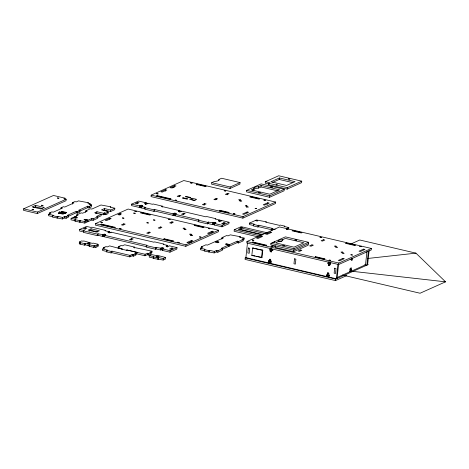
<?xml version="1.0" encoding="UTF-8"?>
<svg xmlns="http://www.w3.org/2000/svg" width="469" height="469" viewBox="0 0 469 469"><rect width="100%" height="100%" fill="white"/><g stroke="black" fill="none" stroke-linecap="round" stroke-linejoin="round"><path stroke-width="0.7" d="M153.216 258.442L153.316 256.942L154.002 256.631L149.353 255.675L149.23 257.17L153.902 258.132L153.216 258.442L163.159 260.037L165.504 258.988L165.627 257.493L157.056 255.283L156.37 255.587L151.692 254.626L149.353 255.675M157.842 259.392L157.965 257.897L158.657 257.587L163.282 258.536L165.627 257.493M158.112 257.276L158.194 256.279M158.534 259.081L158.657 257.587M163.159 260.037L163.282 258.536M64.998 198.176L53.46 195.473L23.608 208.822L23.45 210.311L37.297 213.559L66 200.72L66.158 199.231L63.848 198.686L64.998 198.176L64.892 199.167M33.68 207.626L35.404 206.852L35.562 205.363L44.332 207.421L40.891 208.957L32.121 206.905L35.562 205.363M37.297 213.559L37.456 212.07L66.158 199.231M49.491 213.876L49.597 212.885L50.98 213.207L48.682 214.239L48.524 215.728L52.481 216.655M48.682 214.239L53.302 215.318L52.61 215.629L52.452 217.118L62.371 218.97L64.669 217.944L66.053 218.267L68.351 217.241L68.509 215.752L67.126 215.429L76.306 211.32L77.696 211.642L79.988 210.616L79.83 212.105L77.537 213.131L76.148 212.809L68.281 216.326M57.071 218.196L57.23 216.707L57.916 216.402L62.535 217.481L64.828 216.455L66.211 216.778L68.509 215.752M57.757 217.892L57.916 216.402M58.865 213.741L58.971 212.75L63.614 213.835L62.922 214.145L58.285 213.061L58.971 212.75M60.97 208.746L61.076 207.749L63.374 206.723L64.757 207.046L73.944 202.942L72.554 202.614L72.396 204.103M61.896 212.387L62.002 211.396L66.639 212.48L65.953 212.791L61.316 211.701L62.002 211.396M62.371 218.97L62.535 217.481M64.669 217.944L64.828 216.455M66.053 218.267L66.211 216.778M75.96 218.448L76.066 217.458L77.449 217.78L75.075 217.897L73.44 217.311L71.141 218.337L70.983 219.826L75.597 220.911M74.02 217.997L74.125 217.006L78.03 215.259L76.646 214.937L76.482 216.426M75.069 219.727L74.911 221.216L84.83 223.074L87.123 222.048L87.351 219.897L84.649 219.469L83.963 219.779L87.287 220.559L84.989 221.585L75.069 219.727L75.755 219.422L71.141 218.337M75.239 218.079L75.345 217.088L76.365 217.323L76.066 217.458M76.148 212.809L76.306 211.32M77.537 213.131L77.696 211.642M79.525 222.3L79.683 220.811M80.211 221.989L80.375 220.5M109.506 232.812L109.611 231.821L104.997 230.736L105.683 230.431L91.836 227.189L91.15 227.494L86.531 226.416L79.648 229.493L79.484 230.983L83.441 231.909M79.396 241.928L79.238 243.417L80.621 243.739L79.871 244.073L80.035 242.584L80.779 242.25L79.396 241.928L81.688 240.896L83.077 241.224L83.752 240.919L92.317 243.393L93.009 243.089L97.646 244.173L97.54 245.164M79.648 229.493L84.262 230.578L83.57 230.883L83.412 232.372L97.259 235.614L97.951 235.309L102.564 236.388L103.028 236.183L103.186 234.693L102.582 234.553L104.376 234.16L105.765 234.488L105.074 234.793L105.672 234.934L104.112 235.227L103.948 236.716L146.879 246.77M85.669 212.316L85.827 210.827L90.417 208.769L91.807 209.098L100.987 204.988L110.913 206.841L110.221 207.151L114.835 208.23L114.676 209.719L110.643 211.525L104.317 210.048L103.121 210.581M84.83 223.074L84.989 221.585M85.927 220.788L86.032 219.791M86.226 220.653L86.331 219.662M87.633 207.673L87.791 206.184L89.174 206.507L91.473 205.481L91.308 206.97L89.016 207.996L87.633 207.673L79.759 211.197M85.464 229.253L85.622 227.764L87.005 228.086L84.713 229.118L83.324 228.79L85.622 227.764M79.871 244.073L84.49 245.152L84.649 243.663L85.335 243.358L89.978 244.443L89.286 244.754L89.128 246.243L93.765 247.327L94.457 247.016L95.84 247.345L98.185 246.295L98.343 244.806L96.96 244.484L97.646 244.173M89.016 207.996L89.174 206.507M84.49 245.152L85.176 244.847L85.335 243.358M87.814 221.737L87.973 220.248L91.877 218.501L93.261 218.824L97.851 216.772L97.693 218.261L93.102 220.313L91.719 219.99L87.814 221.737L86.894 221.52M89.966 204.584L90.071 203.587L87.767 203.048L88.453 202.743L78.534 200.884L76.236 201.91L74.852 201.588L72.554 202.614M91.127 205.633L91.232 204.642L88.928 204.103L90.071 203.587M91.719 219.99L91.877 218.501M89.345 244.097L89.45 243.106M89.139 231.1L90.933 230.302L91.092 228.813L99.399 230.76L96.415 232.091L88.108 230.144L91.092 228.813M93.102 220.313L93.261 218.824M95.518 223.625L95.359 225.114L185.835 246.307L218.437 231.721L218.595 230.232L128.125 209.045L95.518 223.625L185.994 244.818L218.595 230.232M96.989 211.748L94.691 212.774L103.385 214.773L104.37 214.333L105.76 214.655L108.052 213.63L108.21 212.14L105.918 213.166L104.534 212.844L103.543 213.284L96.989 211.748L96.831 213.237L95.682 213.753M93.765 247.327L93.929 245.838L94.615 245.527L95.998 245.856L98.343 244.806M94.457 247.016L94.615 245.527M95.84 247.345L95.998 245.856M97.259 235.614L97.417 234.125L98.109 233.82L103.186 234.693M97.951 235.309L98.109 233.82M101.41 225.085L101.515 224.094L115.362 227.336L114.671 227.641L100.823 224.399L101.515 224.094M103.385 214.773L103.543 213.284M104.317 210.048L104.476 208.558L110.801 210.036L114.835 208.23M104.37 214.333L104.534 212.844M102.564 236.388L102.723 234.899M103.086 234.33L102.928 235.819L103.532 235.96L104.218 235.649L104.376 234.16M105.76 214.655L105.918 213.166M103.532 235.96L103.69 234.471M103.491 248.629L103.596 247.632L104.986 247.96L102.688 248.986L102.529 250.475L106.486 251.402M107.712 212.363L107.817 211.372L101.492 209.889L104.476 208.558M109.658 219.193L109.764 218.196L111.147 218.525L106.557 220.577L105.173 220.254L109.764 218.196M110.643 211.525L110.801 210.036M106.639 250.364L111.253 251.443L111.921 251.15L130.013 255.388L132.311 254.356L133.694 254.685L136.004 253.653L135.84 255.142L133.536 256.174L132.152 255.845L129.854 256.877L111.757 252.639L111.094 252.932L106.481 251.853L106.639 250.364L107.301 250.065L102.688 248.986M109.048 233.017L109.154 232.026L109.611 231.821M111.094 252.932L111.253 251.443M111.757 252.639L111.921 251.15M119.964 215.054L120.123 213.565L121.506 213.887L119.208 214.919L117.825 214.591L120.123 213.565M118.534 248.019L118.692 246.53L121.002 245.498L122.386 245.82L124.695 244.789L134.386 247.063L134.281 248.054M123.681 224.809L123.793 223.819L125.176 224.141L122.831 225.19L121.448 224.862L123.793 223.819M146.258 204.373L146.416 202.884L138.572 201.049L131.683 204.126L131.519 205.615L139.369 207.456L139.826 207.251L139.985 205.762L139.387 205.621L141.181 205.229L142.564 205.551L141.878 205.856L142.476 205.997L140.911 206.29L140.753 207.779L145.372 208.857M131.625 240.064L131.783 238.574L133.167 238.903L130.869 239.929L129.485 239.606L131.783 238.574M129.854 256.877L130.013 255.388M137.499 203.886L137.657 202.397L139.041 202.719L136.749 203.751L135.359 203.423L137.657 202.397M132.152 255.845L132.311 254.356M133.536 256.174L133.694 254.685M139.369 207.456L139.528 205.967L139.985 205.762M139.891 205.393L139.733 206.882L140.331 207.022L141.022 206.718L141.181 205.229M140.331 207.022L140.495 205.533M103.596 247.632L105.906 246.6L107.29 246.929L109.599 245.891L126.079 250.223L126.771 249.918L136.925 252.293L136.766 253.782L135.611 254.298M140.911 206.29L145.531 207.368L144.839 207.679L144.681 209.168L153.914 211.331L154.6 211.021L173.067 215.347L173.524 215.142L173.682 213.653L173.084 213.512L174.878 213.119L176.262 213.442L175.576 213.753L175.47 214.743M145.197 204.437L145.355 202.948L146.416 202.884M145.343 204.308L145.454 203.317L144.851 203.177L145.355 202.948M145.853 204.079L145.959 203.089M151.194 195.133L151.03 196.622L242.889 218.138L275.491 203.552L275.655 202.063L183.795 180.547L151.194 195.133L243.048 216.649L275.655 202.063M144.95 255.769L145.109 254.28L147.407 253.254L148.79 253.582L151.1 252.551L150.936 254.04L148.632 255.072L147.248 254.743L144.95 255.769L134.615 253.324L136.925 252.293M104.112 235.227L147.037 245.281L146.351 245.586L146.193 247.075L155.421 249.238L156.113 248.933L160.726 250.012L161.184 249.807L161.348 248.318L160.744 248.177L162.538 247.784L163.921 248.107L163.235 248.418L163.833 248.558L163.329 248.781L162.268 248.851L162.11 250.34L169.96 252.175L176.848 249.098L177.006 247.609L169.157 245.768L168.746 246.36L167.462 246.53L166.073 246.202L166.765 245.897L166.167 245.756L167.773 245.445L167.668 246.436M148.931 233.087L149.036 232.091L150.42 232.419L148.122 233.445L146.738 233.122L149.036 232.091M147.248 254.743L147.407 253.254M148.632 255.072L148.79 253.582M153.914 211.331L154.072 209.842L154.758 209.532L173.225 213.858L173.682 213.653M154.6 211.021L154.758 209.532M134.386 247.063L133.7 247.368L152.02 251.191L151.862 252.68L150.707 253.196M155.421 249.238L155.579 247.749L156.271 247.444L161.348 248.318M156.113 248.933L156.271 247.444M162.233 207.14L162.338 206.143L153.105 203.98L152.419 204.291L147.799 203.206L147.342 203.411L147.94 203.552L147.436 203.781L144.763 203.622L145.454 203.317M160.41 227.952L160.515 226.955L161.899 227.283L159.601 228.309L158.217 227.987L160.515 226.955M165.276 191.194L165.434 189.705L166.817 190.027L162.227 192.085L160.844 191.757L165.434 189.705M160.726 250.012L160.885 248.523M161.248 247.954L161.09 249.444L161.694 249.584L162.38 249.274L162.538 247.784M161.694 249.584L161.852 248.095M167.157 247.14L167.316 245.65M174.62 185.595L170.024 187.653L171.408 187.975L176.004 185.917L174.62 185.595L174.456 187.084L172.492 187.963M171.836 223.308L171.994 221.825L173.378 222.148L171.085 223.174L169.696 222.851L171.994 221.825M173.067 215.347L173.225 213.858M173.589 213.284L173.43 214.773L174.028 214.913L174.72 214.609L174.878 213.119M169.96 252.175L170.118 250.686L177.006 247.609M174.028 214.913L174.187 213.424M198.915 221.403L174.45 215.67L174.609 214.181L176.174 213.893L175.576 213.753M171.783 249.473L171.941 247.984L173.325 248.306L171.027 249.338L169.643 249.01L171.941 247.984M179.316 196.757L179.475 195.315L180.858 195.643L178.56 196.669L177.176 196.341L179.475 195.315M178.947 211.836L179.052 210.845L180.114 210.774L179.955 212.264M179.545 211.976L179.656 210.986M183.66 214.696L183.819 213.207L185.202 213.536L182.904 214.562L181.521 214.239L183.819 213.207M184.317 229.663L184.481 228.174L183.016 228.163L184.651 229.658L186.117 229.669L184.481 228.174M185.835 246.307L185.994 244.818M191.927 198.24L189.582 199.29L194.289 200.392L196.634 199.343L191.927 198.24L191.762 199.73L195.127 200.515M190.883 235.631L191.041 234.142L189.576 234.131L191.217 235.62L192.683 235.631L191.041 234.142M196.845 185.091L196.957 184.1L206.184 186.263L205.498 186.568L196.265 184.405L196.957 184.1M191.487 240.474L186.897 242.526L188.28 242.848L192.876 240.796L191.487 240.474L191.329 241.963L189.365 242.842M174.609 214.181L199.073 219.914L198.387 220.219L198.229 221.708L207.456 223.871L208.148 223.566L212.762 224.645L213.225 224.44L213.383 222.951L212.779 222.81L214.573 222.417L215.963 222.74L215.271 223.051L215.869 223.191L214.31 223.479L214.145 224.968L221.995 226.808L228.884 223.725L229.042 222.236L221.468 220.465L221.005 220.67L221.608 220.811L221.104 221.034L219.814 221.204L218.431 220.881L219.117 220.571L218.519 220.43L220.084 220.137L219.92 221.626M204.548 205.088L204.707 203.599L206.09 203.921L203.792 204.947L202.409 204.625L204.707 203.599M201.213 248.336L201.377 246.846L202.76 247.169L200.462 248.195L200.304 249.684L204.918 250.768M200.462 248.195L205.082 249.279L204.39 249.584L204.232 251.073L214.151 252.926L216.449 251.9L217.833 252.228L222.423 250.17L222.582 248.681L221.198 248.359L228.89 244.918L228.731 246.407L222.324 249.274M211.724 182.664L211.566 184.153L230.027 188.479L239.899 184.065L240.064 182.576L221.597 178.249L218.959 179.434A9.415 2.533 6.1 0 1 214.362 181.485L211.724 182.664L230.185 186.99L240.064 182.576M207.456 223.871L207.615 222.382L208.306 222.077L213.383 222.951M208.148 223.566L208.306 222.077M208.846 252.158L209.004 250.669L209.696 250.358L214.31 251.437L216.608 250.411L217.991 250.739L222.582 248.681M209.537 251.847L209.696 250.358M212.762 224.645L212.92 223.156M212.047 232.219L212.152 231.229L213.536 231.551L208.945 233.609L207.562 233.281L212.152 231.229M213.178 223.578L213.284 222.587M216.08 199.454L216.186 198.463L217.569 198.786L215.277 199.812L213.887 199.489L216.186 198.463M213.125 224.076L213.729 224.217L213.887 222.728M218.853 180.424L218.959 179.434M214.573 222.417L214.415 223.906L213.729 224.217M214.151 252.926L214.31 251.437M215.629 242.362L215.734 241.365L223.426 237.924L222.036 237.601L221.878 239.09M219.855 211.296L219.961 210.3L229.194 212.463L228.503 212.774L219.275 210.61L219.961 210.3M218.917 221.198L219.023 220.201M216.848 242.444L216.954 241.447L217.968 241.687L217.563 242.813M219.463 221.831L219.621 220.342M216.449 251.9L216.608 250.411M217.833 252.228L217.991 250.739M221.995 226.808L222.154 225.319L229.042 222.236M223.819 224.106L223.977 222.617L225.36 222.939L223.068 223.971L221.679 223.643L223.977 222.617M227.506 194.817L227.664 193.328L229.048 193.65L226.756 194.676L225.372 194.354L227.664 193.328M230.027 188.479L230.185 186.99M226.152 244.824L226.257 243.833L229.581 244.607L237.273 241.172L238.657 241.494L243.247 239.442L243.089 240.931L238.498 242.983L237.115 242.661L229.423 246.096L228.497 245.885M227.535 245.146L227.641 244.156M227.834 245.017L227.94 244.021M229.423 246.096L229.581 244.607M267.834 232.929L241.136 226.674L234.254 229.757L234.09 231.246L257.973 236.839M239.993 201.172L240.151 199.683L238.686 199.671L240.321 201.16L241.793 201.172L240.151 199.683M237.115 242.661L237.273 241.172M238.498 242.983L238.657 241.494M240.128 237.689L240.234 236.698L230.314 234.846L228.016 235.872L226.633 235.549L222.036 237.601M239.858 230.05L241.025 229.529L241.183 228.04L265.905 233.826M242.889 218.138L243.048 216.649M246.688 190.373L246.53 191.862L269.611 197.267L284.073 190.801L284.232 189.312L261.151 183.901L246.688 190.373L269.769 195.778L284.232 189.312M246.553 207.134L246.712 205.645L245.246 205.633L246.887 207.122L248.353 207.134L246.712 205.645M240.234 236.698L239.542 237.009L244.161 238.088L244.003 239.577L242.854 240.093M247.052 212.967L247.163 211.976L248.547 212.299L243.95 214.356L242.567 214.034L247.163 211.976M246.588 257.293L245.211 257.909L245.047 259.398L335.523 280.591L346.831 275.532M246.958 241.529L246.8 243.018L338.659 264.534L371.26 249.954L371.419 248.464L279.559 226.949L246.958 241.529L338.817 263.045L371.419 248.464M247.485 242.713L245.897 257.604L268.977 263.009L269.663 262.699L269.769 261.708L268.485 261.872L268.602 260.782L269.886 260.617L270.05 259.128L269.358 259.433L269.171 261.567M288.628 229.036L288.787 227.547L284.173 226.468L284.859 226.158L280.245 225.079L279.559 225.384L265.706 222.142L266.398 221.831L256.479 219.979L249.59 223.062L249.432 224.551L253.383 225.478M252.451 190.783L253.776 190.197L253.934 188.708A9.415 2.533 6.1 0 1 258.525 186.65L261.163 185.472L279.63 189.798L269.757 194.213L251.29 189.886L253.934 188.708M249.59 223.062L254.204 224.141L253.518 224.452L253.354 225.941L257.973 227.019L258.659 226.715L272.507 229.957M253.776 190.197A9.415 2.533 6.1 0 1 258.366 188.139L258.525 186.65M251.835 255.488L252.633 248.042L262.787 250.112L261.989 257.557L251.835 255.488L252.293 255.283M253.037 248.336L253.09 247.837M258.366 188.139L261.004 186.961L261.163 185.472M257.973 227.019L258.132 225.53L258.818 225.226L272.671 228.467L271.979 228.772L271.821 230.261M258.659 226.715L258.818 225.226M265.378 181.714L269.968 182.804L268.825 183.315L268.661 184.804L287.128 189.13L301.59 182.658L301.749 181.169L278.674 175.764L265.378 181.714L265.219 183.203L269.153 184.135M261.532 257.762L262.323 250.317L262.787 250.112M267.664 204.22L267.822 202.731L269.212 203.059L264.616 205.111L263.232 204.789L267.822 202.731M269.611 197.267L269.769 195.778M276.094 185.255C276.558 182.793 278.451 185.624 276.2 184.264M270.343 250.2L270.185 251.689L270.877 251.384L271.035 249.895L269.745 250.059L269.863 248.969L271.152 248.805L270.549 248.664M275.385 245.897L275.227 247.386L293.688 251.712L308.156 245.24L308.473 242.262L285.392 236.857L270.93 243.323L270.771 244.812L293.846 250.223L308.315 243.751M268.977 263.009L269.083 262.013L269.769 261.708M269.745 250.059L270.431 249.754L270.566 248.119M271.129 251.021L271.428 248.236M271.287 251.619L271.662 248.06M272.688 182.377L279.219 179.457L279.377 177.968L295.071 181.644L286.577 185.443L270.883 181.767L279.377 177.968M271.158 262.03L270.466 262.341L270.361 263.332L327.139 276.634L327.825 276.323L327.931 275.332L326.647 275.496L326.77 274.306L328.06 274.142L328.218 272.653L327.532 272.958L327.333 275.192M270.466 262.341L271.07 262.482L271.182 261.391L270.584 261.251L270.742 259.762L269.358 259.433M273.017 250.358L271.733 250.528L271.569 252.017L270.185 251.689M287.128 189.13L287.286 187.641L301.749 181.169M282.66 240.597L282.766 239.606L285.404 238.422L303.871 242.749L293.999 247.163L275.532 242.836L278.17 241.658A9.415 2.533 6.1 0 1 282.766 239.606A9.415 2.533 6.1 0 1 278.17 241.658M293.688 251.712L294.01 248.734L308.473 242.262M328.505 263.824L328.347 265.313L329.039 265.008L329.197 263.519L327.907 263.684L328.024 262.593L329.314 262.423L328.71 262.282M327.139 276.634L327.245 275.637L327.931 275.332M327.907 263.684L328.593 263.379L328.728 261.743M329.326 275.555L328.64 275.866L328.523 276.956L336.373 278.797L337.885 264.616M330.581 263.842L329.889 264.153L329.73 265.642L328.347 265.313M335.523 280.591L335.681 279.102L368.282 264.516M337.059 278.486L338.577 264.305M338.659 264.534L338.817 263.045M349.78 268.925L351.463 269.112L350.941 271.334L365.521 264.809L366.963 251.337M351.164 269.247L351.322 267.758L350.636 268.069L350.179 269.687L350.255 271.639L336.824 277.648M351.322 258.97L351.621 258.835L351.463 260.324L352.155 260.014L352.612 258.396M368.423 250.956L366.905 265.137L364.765 264.633M367.596 264.827L369.109 250.645M49.597 212.885L51.895 211.859L53.278 212.181L62.459 208.078L61.076 207.749M87.791 206.184L78.604 210.294L79.988 210.616M91.232 204.642L90.083 205.158L91.473 205.481M76.646 214.937L81.237 212.879L82.62 213.202L87.211 211.15L85.827 210.827M75.345 217.088L74.125 217.006M87.351 219.897L87.052 220.031L87.973 220.248M107.817 211.372L106.826 211.812L108.21 212.14M97.505 217.405L101.087 215.799L101.251 214.31L96.467 216.449L97.851 216.772M140.753 207.779L141.814 207.714M162.338 206.143L161.647 206.454L180.114 210.774M103.948 236.716L104.411 236.511M89.128 246.243L89.819 245.932M179.052 210.845L178.548 211.068L179.146 211.208L178.46 211.519L181.134 211.671L181.638 211.449L181.04 211.308L181.497 211.103L205.961 216.83L206.653 216.526L215.881 218.689L215.195 218.994L220.084 220.137M174.45 215.67L175.512 215.605M106.481 251.853L107.143 251.554M121.735 249.262L122.397 248.963L117.783 247.884L120.082 246.852L118.692 246.53M126.349 250.34L127.017 250.041L145.109 254.28M152.02 251.191L149.711 252.222L151.1 252.551M214.145 224.968L214.609 224.762M162.11 250.34L162.573 250.135M241.183 228.04L238.27 229.341L262.282 234.969M201.377 246.846L205.967 244.789L207.351 245.117L215.042 241.676L216.684 242.262L219.058 242.145L217.669 241.822M216.954 241.447L215.734 241.365M226.257 243.833L225.566 244.138L228.89 244.918M244.161 238.088L241.863 239.114L243.247 239.442M286.283 228.667L288.787 227.547M274.67 241.922L272.946 242.696L274.664 241.975M269.886 260.617L268.602 260.782M270.584 261.251L271.275 260.94M350.46 244.179L359.805 239.999L415.933 253.149L445.55 281.834L420.066 293.236L342.481 275.063M328.605 262.781L330.059 262.622M367.901 258.448L415.933 253.149M330.012 261.972L329.613 261.942M350.361 271.088L445.55 281.834M350.062 271.135L350.665 271.44L349.563 271.481M153.316 256.942L157.965 257.897M279.219 179.457L292.773 182.629M268.825 183.315L287.286 187.641M261.004 186.961L278.053 190.953M253.518 224.452L258.132 225.53M271.979 228.772L275.274 229.546M241.025 229.529L262.921 234.652M131.683 204.126L139.528 205.967M214.31 223.479L222.154 225.319M144.839 207.679L154.072 209.842M198.387 220.219L207.615 222.382M139.229 207.11L139.826 207.251M172.926 215.001L173.524 215.142M234.254 229.757L260.242 235.843M350.765 259.691L352.155 260.014M270.93 243.323L294.01 248.734M271.844 249.432L272.448 249.572L272.331 250.669L271.733 250.528M330.006 263.056L330.61 263.197L330.493 264.293L329.889 264.153M271.516 249.479L272.899 249.801M270.431 249.754L271.035 249.895M328.593 263.379L329.197 263.519M270.279 250.077L271.662 250.399M349.962 269.88L351.345 270.208M349.663 270.015L351.046 270.337M252.633 248.042L262.323 250.317M262.224 250.487L262.734 250.604M252.99 255.447L255.066 255.933M256.449 256.256L261.989 257.557M327.532 272.958L328.916 273.28L328.757 274.77L329.355 274.91L329.238 276.007L328.64 275.866M327.462 274.002L328.06 274.142M35.404 206.852L42.151 208.435M268.485 261.872L269.083 262.013M326.647 275.496L327.245 275.637M245.211 257.909L335.681 279.102M204.39 249.584L209.004 250.669M23.608 208.822L37.456 212.07M52.61 215.629L57.23 216.707M167.773 245.445L163.159 244.361L163.845 244.056L154.618 241.893L153.926 242.197L111.001 232.143L110.537 232.348L111.141 232.489L110.631 232.718L107.958 232.56L108.65 232.249L108.046 232.108L108.556 231.885L109.154 232.026M90.933 230.302L97.857 231.921M162.268 248.851L170.118 250.686M83.57 230.883L97.417 234.125M146.351 245.586L155.579 247.749M80.035 242.584L84.649 243.663M89.286 244.754L93.929 245.838M85.176 244.847L89.157 245.779M271.78 245.779L275.719 246.717M88.459 245.17A1.296 0.346 6.1 0 1 87.861 245.029M278.926 241.793A9.415 2.533 6.1 0 1 281.84 241.154M248.341 248.001L247.814 252.961L249.197 253.289L249.725 248.324L248.341 248.001M294.503 258.812L293.969 263.777L295.359 264.1L295.886 259.134L294.503 258.812M334.661 268.221L334.133 273.181L335.517 273.509L336.044 268.544L334.661 268.221M32.074 209.303L33.604 209.485L32.074 209.303M41.489 205.246L43.013 205.428L41.489 205.246M57.329 198.006L58.86 198.182L57.329 198.006M100.858 222.2L102.389 222.376L100.858 222.2M119.566 228.614L121.096 228.796L119.566 228.614M122.368 217.985L123.904 218.167L122.368 217.985M133.688 213.114L135.224 213.289L133.688 213.114M134.873 211.39L136.403 211.566L134.873 211.39M146.867 222.787L148.409 222.968L146.867 222.787M156.529 193.703L158.059 193.885L156.529 193.703M168.57 219.281L170.1 219.463L168.57 219.281M175.236 200.122L176.766 200.298L175.236 200.122M190.543 182.892L192.073 183.074L190.543 182.892M177.728 242.239L179.258 242.42L177.728 242.239M199.46 236.921L200.99 237.103L199.46 236.921M208.265 228.579L209.795 228.761L208.265 228.579M224.241 190.783L225.771 190.965L224.241 190.783M233.398 213.747L234.928 213.923L233.398 213.747M240.62 227.395L242.151 227.576L240.62 227.395M258.618 192.448L260.148 192.624L258.618 192.448M255.13 208.429L256.66 208.605L255.195 208.383M255.957 220.7L257.487 220.881L255.957 220.7M252.299 240.105L253.823 240.28L252.299 240.105M263.936 200.087L265.466 200.263L263.936 200.087M270.789 187.002L272.319 187.184L270.789 187.002M288.306 178.865L289.836 179.047L288.306 178.865M271.006 246.518L272.536 246.7L271.006 246.518M269.253 262.898L270.783 263.08L269.253 262.898M286.313 229.294L287.843 229.47L286.313 229.294M282.86 245.398L284.39 245.58L282.86 245.398M295.024 239.958L296.555 240.134L295.024 239.958M320.005 237.185L321.535 237.367L320.005 237.185M329.168 260.143L330.698 260.324L329.168 260.143M327.415 276.522L328.945 276.704L327.415 276.522M350.9 254.825L352.43 255.007L350.9 254.825M359.705 246.483L361.236 246.665L359.705 246.483M153.404 219.955L154.946 220.143L153.404 219.955M59.381 211.97L65.842 213.483L59.381 211.97M157.185 195.596L156.494 195.901L170.347 199.149L171.033 198.838L157.185 195.596M141.28 212.592L140.594 212.903L149.828 215.066L150.514 214.755L141.28 212.592M183.121 197.777L182.429 198.082L187.049 199.167L187.735 198.856L183.121 197.777M186.152 196.417L185.46 196.728L190.08 197.807L190.766 197.502L186.152 196.417M250.499 196.64L249.813 196.951L259.04 199.114L259.732 198.803L250.499 196.64M164.291 238.797L163.605 239.102L172.832 241.265L173.524 240.96L164.291 238.797M194.828 225.138L194.137 225.442L203.37 227.606L204.062 227.301L194.828 225.138M261.204 236.106L256.607 238.158L257.991 238.481L262.587 236.429L261.204 236.106M270.384 231.997L265.794 234.049L267.178 234.371L271.768 232.319L270.384 231.997M252.949 241.998L252.263 242.303L266.111 245.545L266.802 245.24L252.949 241.998M292.72 230.496L292.035 230.807L301.262 232.97L301.954 232.659L292.72 230.496M300.471 249.995L298.178 251.026L299.562 251.349L301.86 250.323L300.471 249.995M311.955 244.859L309.657 245.891L311.041 246.213L313.339 245.187L311.955 244.859M323.434 239.729L321.136 240.755L322.52 241.078L324.818 240.052L323.434 239.729M315.731 256.701L315.039 257.006L324.272 259.169L324.958 258.865L315.731 256.701M346.269 243.042L345.577 243.347L354.81 245.51L355.496 245.205L346.269 243.042M342.927 258.378L338.337 260.43L339.72 260.752L344.31 258.7L342.927 258.378M363.592 249.133L359.002 251.185L360.385 251.513L364.976 249.455L363.592 249.133M335.915 246.078L334.45 246.073L336.091 247.562L337.557 247.573L335.915 246.078M342.481 252.046L341.016 252.035L342.651 253.524L344.117 253.536L342.481 252.046M156.482 256.813A1.554 0.399 4.7 0 0 159.026 256.783A1.554 0.399 4.7 0 0 157.009 256.168A1.554 0.399 4.7 0 0 156.482 256.813M88.02 243.54A1.296 0.346 6.1 0 0 90.136 243.558A1.296 0.346 6.1 0 0 88.465 242.989A1.296 0.346 6.1 0 0 88.02 243.54"/></g></svg>
